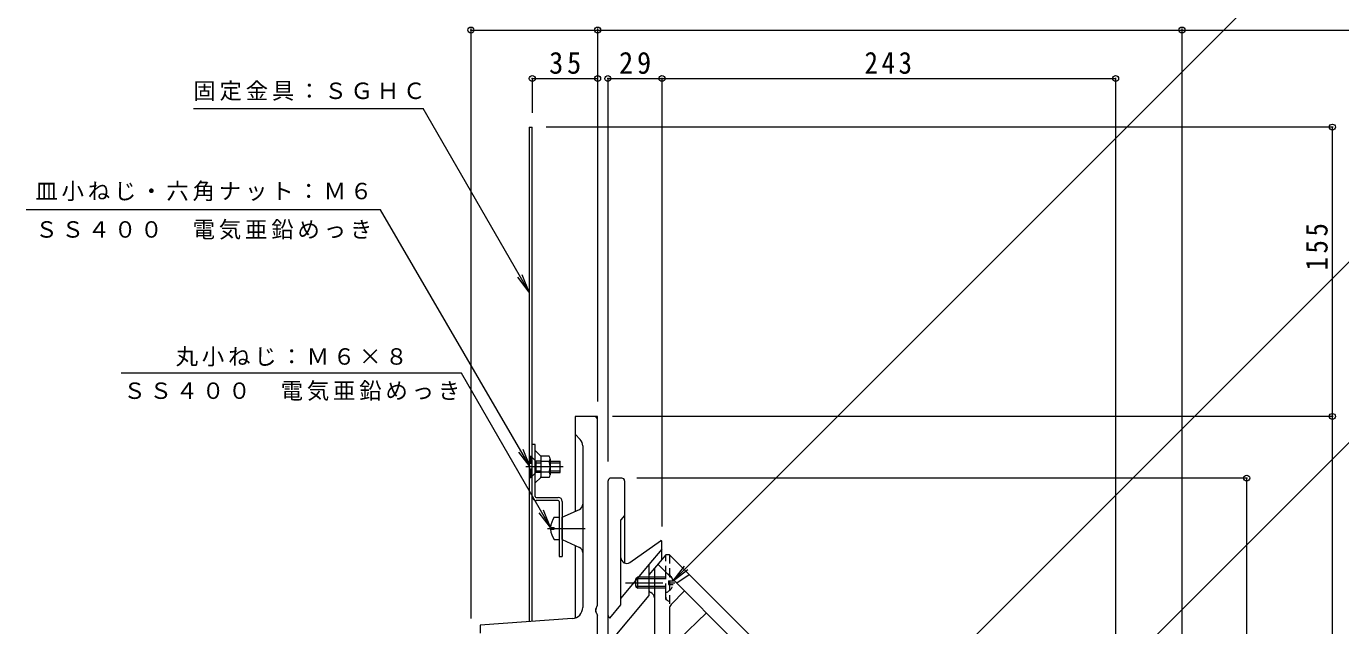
# Model space of a CAD drawing. Units: millimetres at full size, sheet at 1:4. Extents: x -535 to 525, y -549 to 542.
# Drawn here: x -535 to 169, y -157 to 164 of the extents above; entities that cross this region are included whole.
import ezdxf

# ---------------------------------------------------------------- set-up
doc = ezdxf.new("R2010")
doc.units = ezdxf.units.MM
doc.header["$LTSCALE"] = 4
doc.header["$PDMODE"] = 32
doc.header["$PDSIZE"] = 3.2
for name, pattern in [('CHAIN1', [8, 5, -1, 1, -1]), ('DASHED1', [1.8, 1.2, -0.6]), ('DASHED2', [3, 2, -1])]:
    doc.linetypes.add(name, pattern=pattern)
for name, color, linetype, lineweight in [('0-0_通り芯', 4, 'Continuous', 9), ('0-1_躯体', 6, 'Continuous', 9), ('0-2_仕上', 3, 'Continuous', 9), ('0-4_その他', 7, 'Continuous', 9), ('0-5_寸法', 7, 'Continuous', 9), ('0-8', 2, 'Continuous', 9), ('0-A', 2, 'Continuous', 9)]:
    doc.layers.add(name, color=color, linetype=linetype, lineweight=lineweight)
doc.styles.add('ＭＳ ゴシック', font='')
doc.styles.get('ＭＳ ゴシック').set_extended_font_data('MS Gothic')

msp = doc.modelspace()

# ---------------------------------------------------------------- linework, layer by layer
at = {"layer": '0-0_通り芯'}
for p, q in [((-229.106, -44.608), (-241.106, -44.608)), ((-241.106, -44.608), (-241.106, -95.426)), ((-229.106, -145.27), (-229.106, -44.608)), ((-238.449, -56.957), (-241.106, -54.108)), ((-237.106, -60.367), (-237.106, -146.956)), ((-248.106, -98.608), (-238.865, -94.407)), ((-248.106, -110.608), (-248.106, -98.608)), ((-248.106, -110.608), (-238.865, -114.809)), ((-241.106, -113.79), (-241.106, -152.613)), ((-230.106, -147.858), (-229.106, -145.713)), ((-230.106, -149.358), (-230.106, -147.858)), ((-242.694, -152.942), (-292.112, -156.345)), ((-230.106, -149.358), (-229.106, -151.09)), ((-229.106, -364.557), (-229.106, -151.626)), ((-292.112, -156.345), (-292.024, -160.677))]:
    msp.add_line(p, q, dxfattribs=at)
at = {"layer": '0-0_通り芯', "linetype": 'CHAIN1'}
msp.add_line((-255.876, -104.608), (-234.239, -104.608), dxfattribs=at)
at = {"layer": '0-0_通り芯'}
for centre, radius, start, end in [((-231.107, -46.608), 2, 0, 90), ((-242.106, -60.367), 5, 0, 43.00085), ((-240.106, -91.676), 3, 294.44357, 0), ((-240.106, -117.54), 3, 0, 65.55643), ((-243.106, -146.956), 6, 273.93967, 0), ((-228.106, -148.301), 2, 155.004, 180), ((-231.106, -145.27), 2, 335.004, 0), ((-228.106, -148.822), 2, 180, 209.99432), ((-231.106, -151.626), 2, 360, 29.99432)]:
    msp.add_arc(centre, radius, start, end, dxfattribs=at)
at = {"layer": '0-1_躯体'}
for p, q in [((-223.644, -79.961), (-223.644, -309.878)), ((-222.941, -78.032), (-222.643, -77.678)), ((-216.143, -77.678), (-222.643, -77.678)), ((-214.643, -79.17), (-214.643, -123.148)), ((-214.643, -97.677), (-216.643, -100.061)), ((-216.643, -120.32), (-216.643, -100.061)), ((-211.923, -122.777), (-195.43, -111.229)), ((-194.644, -121.061), (-194.644, -111.638)), ((-194.644, -115.678), (-201.644, -124.02)), ((-222.643, -152.678), (-216.643, -145.527)), ((-216.643, -145.527), (-216.643, -141.895)), ((-222.942, -152.322), (-222.643, -152.678))]:
    msp.add_line(p, q, dxfattribs=at)
at = {"layer": '0-1_躯体', "linetype": 'CHAIN1'}
msp.add_line((-214.126, -133.678), (-187.781, -133.678), dxfattribs=at)
at = {"layer": '0-1_躯体'}
for points in [[(-201.644, -124.02), (-201.644, -140.548), (-222.643, -165.574)], [(-201.644, -124.02), (-216.643, -141.895), (-216.643, -120.32)]]:
    msp.add_lwpolyline(points, dxfattribs=at)
for centre, radius, start, end in [((-220.644, -79.961), 3, 139.99224, 180), ((-216.143, -79.177), 1.5, 0, 90), ((-195.144, -111.638), 0.5, 0, 125.00484), ((-213.643, -120.32), 3, 180, 305.00188), ((-220.643, -150.394), 3, 180, 220.00003)]:
    msp.add_arc(centre, radius, start, end, dxfattribs=at)
at = {"layer": '0-2_仕上'}
for p, q in [((-192.644, -118.677), (-201.644, -129.403)), ((-190.644, -118.677), (-192.644, -118.677)), ((-190.644, -118.677), (20.356, -329.677)), ((-198.644, -125.828), (-198.644, -307.677)), ((15.292, -335.927), (-196.893, -123.742)), ((-201.644, -129.403), (-201.644, -138.677)), ((-186.069, -133.412), (-180.037, -129.284)), ((-182.626, -138.009), (-189.802, -145.439)), ((-190.644, -147.523), (-190.644, -161.925)), ((-170.802, -149.832), (-185.56, -164.083))]:
    msp.add_line(p, q, dxfattribs=at)
at = {"layer": '0-2_仕上', "linetype": 'DASHED1'}
for p, q in [((-192.644, -129.427), (-192.644, -118.677)), ((-190.644, -118.677), (-190.644, -147.523)), ((-192.644, -142.677), (-192.644, -138.928)), ((-192.644, -142.677), (-190.644, -143.677))]:
    msp.add_line(p, q, dxfattribs=at)
at = {"layer": '0-2_仕上'}
for centre, radius, start, end in [((-186.634, -132.586), 1, 225.00101, 304.38219), ((-200.144, -137.596), 1.5, 180, 250.53236), ((-201.644, -141.84), 3, 359.99905, 70.5312), ((-187.644, -147.523), 3, 135.99971, 180)]:
    msp.add_arc(centre, radius, start, end, dxfattribs=at)
at = {"layer": '0-2_仕上', "linetype": 'DASHED1'}
msp.add_arc((-190.644, -141.441), 2, 180, 243.43495, dxfattribs=at)
at = {"layer": '0-4_その他'}
for p, q in [((-297.023, 163.131), (-297.023, -152.779)), ((-297.023, 162.392), (-229.106, 162.392)), ((-229.106, 163.131), (-229.106, -36.608)), ((-229.106, 162.392), (83.894, 162.392)), ((83.894, 163.131), (83.894, -338.203)), ((83.894, 162.392), (238.894, 162.392)), ((-264.106, 136.392), (-229.106, 136.392)), ((-264.106, 136.392), (-264.106, 117.94)), ((-223.644, 136.774), (-223.644, -68.818)), ((-223.644, 136.392), (-194.644, 136.392)), ((-194.644, 136.774), (-194.644, -103.638)), ((-194.644, 136.392), (48.356, 136.392)), ((48.356, 136.774), (48.356, -338.694)), ((164.866, 110.392), (-256.72, 110.392)), ((164.481, -44.608), (164.481, 110.392)), ((164.866, -44.608), (-221.106, -44.608)), ((164.481, -357.608), (164.481, -44.608)), ((118.798, -77.677), (-208.143, -77.677)), ((118.595, -344.703), (118.595, -77.677))]:
    msp.add_line(p, q, dxfattribs=at)
for p in [(-297.023, 162.392), (-229.106, 162.392), (83.894, 162.392), (-264.106, 136.392), (-229.106, 136.392), (-223.644, 136.392), (-194.644, 136.392), (48.356, 136.392), (164.481, 110.392), (164.481, -44.608), (118.595, -77.677)]:
    msp.add_point(p, dxfattribs=at)
at = {"layer": '0-5_寸法'}
for p, q in [((-188.736, -132.678), (153.676, 209.734)), ((-445.572, 120.42), (-322.504, 120.42)), ((-265.706, 22.044), (-322.504, 120.42)), ((-166.294, -301.493), (255.357, 120.159)), ((-265.706, 22.044), (-271.794, 29.978)), ((-265.706, 22.044), (-269.533, 31.283)), ((-38.701, -270.62), (255.357, 23.439)), ((-302.048, -21.418), (-484.299, -21.418)), ((-254.295, -104.129), (-302.048, -21.418)), ((-265.187, -71.608), (-269.014, -62.369)), ((-265.187, -71.608), (-271.275, -63.675)), ((-254.295, -104.129), (-260.383, -96.196)), ((-254.295, -104.129), (-258.122, -94.89)), ((-188.736, -132.678), (-182.649, -124.744)), ((-188.736, -132.678), (-180.803, -126.59))]:
    msp.add_line(p, q, dxfattribs=at)
msp.add_lwpolyline([(-265.187, -71.608), (-345.47, 66.003), (-535.165, 66.003)], dxfattribs=at)
at = {"layer": '0-8'}
for p, q in [((-265.706, 110.392), (-264.106, 110.392)), ((-265.706, 110.392), (-265.706, -154.527)), ((-264.106, -154.416), (-264.106, 110.392)), ((-264.106, -63.608), (-264.106, -59.608)), ((-262.506, -59.608), (-264.106, -59.608)), ((-262.506, -87.508), (-262.506, -59.608)), ((-259.506, -65.945), (-262.506, -62.945)), ((-259.506, -66.296), (-259.506, -76.921)), ((-259.506, -77.271), (-262.506, -80.271)), ((-262.006, -88.008), (-250.206, -88.008)), ((-250.206, -89.608), (-262.006, -89.608)), ((-249.706, -90.108), (-249.706, -119.608)), ((-248.106, -90.108), (-248.106, -119.608)), ((-249.706, -119.608), (-248.106, -119.608))]:
    msp.add_line(p, q, dxfattribs=at)
at = {"layer": '0-8', "linetype": 'CHAIN1'}
msp.add_line((-247.581, -71.608), (-268.506, -71.608), dxfattribs=at)
at = {"layer": '0-8'}
for centre, radius, start, end in [((-262.006, -87.508), 2.1, 180, 270), ((-262.006, -87.508), 0.5, 180, 270), ((-250.206, -90.108), 2.1, 0, 90), ((-250.206, -90.108), 0.5, 0, 90)]:
    msp.add_arc(centre, radius, start, end, dxfattribs=at)
at = {"layer": '0-A', "linetype": 'DASHED1'}
for p, q in [((-265.187, -65.958), (-264.887, -65.958)), ((-265.187, -77.258), (-265.187, -65.958)), ((-262.237, -68.608), (-264.887, -65.958)), ((-262.237, -68.608), (-262.237, -74.608)), ((-259.506, -68.608), (-262.237, -68.608)), ((-262.237, -69.478), (-259.506, -69.478)), ((-262.237, -74.608), (-264.887, -77.258)), ((-262.237, -73.738), (-259.506, -73.738)), ((-259.506, -74.608), (-262.237, -74.608)), ((-192.644, -138.928), (-192.644, -128.427)), ((-191.144, -132.678), (-191.144, -134.678)), ((-191.144, -132.678), (-188.736, -132.678)), ((-191.144, -134.678), (-188.736, -134.678))]:
    msp.add_line(p, q, dxfattribs=at)
at = {"layer": '0-A'}
for p, q in [((-254.997, -65.858), (-259.506, -65.858)), ((-259.506, -65.858), (-259.506, -66.296)), ((-254.997, -68.745), (-259.506, -68.745)), ((-254.506, -67.302), (-254.506, -75.915)), ((-254.506, -68.608), (-249.187, -68.608)), ((-254.506, -69.478), (-249.187, -69.478)), ((-249.187, -74.608), (-249.187, -68.608)), ((-254.997, -74.471), (-259.506, -74.471)), ((-259.506, -77.358), (-259.506, -76.921)), ((-254.997, -77.358), (-259.506, -77.358)), ((-254.506, -73.738), (-249.187, -73.738)), ((-254.506, -74.608), (-249.187, -74.608)), ((-254.295, -104.129), (-252.306, -104.129)), ((-254.295, -105.087), (-252.306, -105.087)), ((-252.306, -98.608), (-249.706, -98.608)), ((-252.306, -105.087), (-252.306, -104.129)), ((-252.306, -110.608), (-249.706, -110.608)), ((-198.644, -130.677), (-201.644, -130.677)), ((-198.644, -131.678), (-201.644, -131.678)), ((-198.644, -135.678), (-201.644, -135.678)), ((-198.644, -136.678), (-201.644, -136.678))]:
    msp.add_line(p, q, dxfattribs=at)
at = {"layer": '0-A', "linetype": 'DASHED2'}
for p, q in [((-207.644, -130.677), (-208.644, -131.678)), ((-201.644, -131.678), (-208.644, -131.678)), ((-208.644, -135.678), (-208.644, -131.678)), ((-201.644, -130.677), (-207.644, -130.677)), ((-192.644, -130.677), (-198.644, -130.677)), ((-192.644, -131.678), (-198.644, -131.678)), ((-201.644, -135.678), (-208.644, -135.678)), ((-201.644, -136.678), (-207.644, -136.678)), ((-192.644, -135.678), (-198.644, -135.678)), ((-192.644, -136.678), (-198.644, -136.678))]:
    msp.add_line(p, q, dxfattribs=at)
at = {"layer": '0-A', "linetype": 'DASHED1'}
msp.add_lwpolyline([(-265.187, -77.258), (-264.887, -77.258), (-264.887, -65.958)], dxfattribs=at)
at = {"layer": '0-A', "linetype": 'DASHED2'}
msp.add_lwpolyline([(-208.644, -135.678), (-207.644, -136.678), (-207.644, -130.677)], dxfattribs=at)
at = {"layer": '0-A'}
for centre, radius, start, end in [((-256.874, -67.302), 2.368, 322.44278, 37.55722), ((-263.104, -71.608), 8.598, 340.548, 19.452), ((-256.874, -75.915), 2.368, 322.44278, 37.55722), ((-244.307, -104.608), 10, 143.13013, 177.25438), ((-244.307, -104.608), 10, 182.74562, 216.86987)]:
    msp.add_arc(centre, radius, start, end, dxfattribs=at)
at = {"layer": '0-A', "linetype": 'DASHED1'}
for start, end in [(10.58206, 74.6078), (285.3922, 349.41794)]:
    msp.add_arc((-194.089, -133.678), 5.445, start, end, dxfattribs=at)

# ---------------------------------------------------------------- texts
at = {"layer": '0-4_その他', "color": 2, "char_height": 11.73, "attachment_point": 7, "style": 'ＭＳ ゴシック'}
for s, insert in [('\\T1.27;\\W0.95;35', (-255.106, 138.792)), ('\\T1.27;\\W0.95;29', (-217.644, 138.792)), ('\\T1.27;\\W0.9;243', (-86.144, 138.792))]:
    msp.add_mtext(s, dxfattribs=dict(at, insert=insert))
at = {"layer": '0-4_その他', "color": 2, "insert": (162.081, 33.534), "char_height": 11.73, "attachment_point": 7, "rotation": 90, "style": 'ＭＳ ゴシック'}
msp.add_mtext('\\T1.27;\\W0.9;155', dxfattribs=at)
at = {"layer": '0-5_寸法', "char_height": 8.798, "attachment_point": 7, "style": 'ＭＳ ゴシック'}
for s, insert in [('\\T1.17;固定金具：ＳＧＨＣ', (-445.688, 124.415)), ('\\T1.17;皿小ねじ・六角ナット：Ｍ６', (-530.318, 70.707)), ('\\T1.17;ＳＳ４００\u3000電気亜鉛めっき', (-530.318, 50.104)), ('\\T1.17;丸小ねじ：Ｍ６×８', (-455.174, -17.878)), ('\\T1.17;ＳＳ４００\u3000電気亜鉛めっき', (-483.174, -36.276))]:
    msp.add_mtext(s, dxfattribs=dict(at, insert=insert))

doc.saveas('drawing.dxf')
